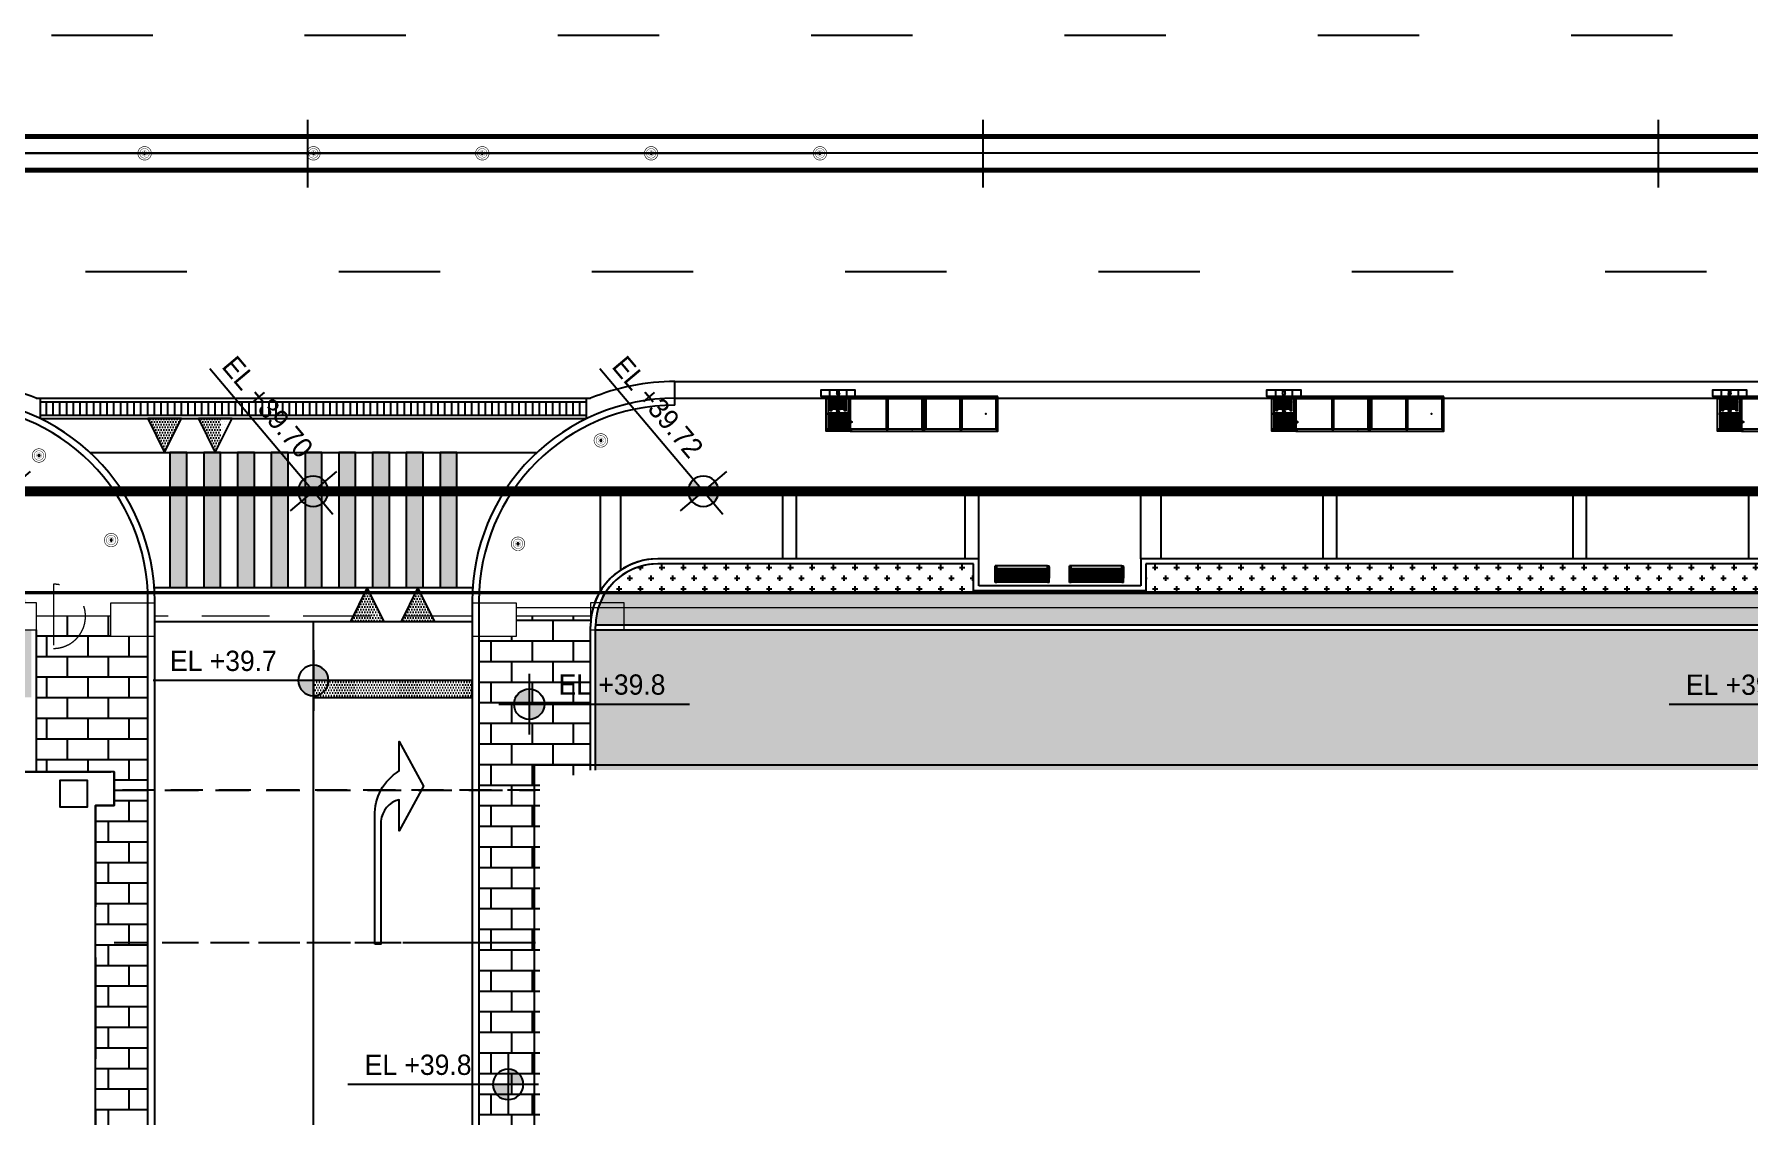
# Model space of a CAD drawing. Header units: millimetres. Extents: x -58335 to 291665, y -66693 to 213307.
# Drawn here: x 76887 to 127654, y 139077 to 171077 of the extents above; entities that cross this region are included whole.
import ezdxf
from ezdxf.xclip import XClip

# ---------------------------------------------------------------- set-up
doc = ezdxf.new("R2010")
doc.units = ezdxf.units.MM
doc.header["$LTSCALE"] = 1000
doc.header["$XCLIPFRAME"] = 0
for name, pattern in [('X-SITE$0$ACAD_ISO03W100', [30, 12, -18]), ('X-SITE$0$H1', [1.5, 1, -0.5]), ('X-SITE$0$HID', [2.8, 1.8, -1]), ('X-SITE$0$HIDDEN', [0.375, 0.25, -0.125]), ('X-SITE$0$HIDDEN2', [4.75, 3.17, -1.58]), ('X-SITE$0$PHANTOM2', [1.25, 0.625, -0.125, 0.125, -0.125, 0.125, -0.125])]:
    doc.linetypes.add(name, pattern=pattern)
for name, color, linetype in [('X-SITE$0$----+0볼라드(신설)', 1, 'Continuous'), ('X-SITE$0$----+0중앙분리대(신설)', 1, 'Continuous'), ('X-SITE$0$-MY-계획선', 253, 'Continuous'), ('X-SITE$0$-MY-녹지', 254, 'Continuous'), ('X-SITE$0$-MY-녹지-건축한계선', 253, 'Continuous'), ('X-SITE$0$-MY-보조선', 253, 'Continuous'), ('X-SITE$0$-MY-시설선', 254, 'Continuous'), ('X-SITE$0$-MY-시설선 wood', 254, 'Continuous'), ('X-SITE$0$-MY-포장Hatch', 254, 'Continuous'), ('X-SITE$0$-MY-포장선', 254, 'Continuous'), ('X-SITE$0$-경계휀스', 5, 'Continuous'), ('X-SITE$0$-보도선', 7, 'Continuous'), ('X-SITE$0$A-BOUNDARY(PLAN)', 2, 'X-SITE$0$PHANTOM2'), ('X-SITE$0$A-ELE-8', 8, 'Continuous'), ('X-SITE$0$A-FUR', 252, 'X-SITE$0$H1'), ('X-SITE$0$A-HAT', 252, 'Continuous'), ('X-SITE$0$A-PARK', 8, 'Continuous'), ('X-SITE$0$A-ROAD', 6, 'Continuous'), ('X-SITE$0$A-ROAD-MARK', 253, 'Continuous'), ('X-SITE$0$A-SYM-LEVEL', 7, 'Continuous'), ('X-SITE$0$A-TEXT-NOTE', 7, 'Continuous'), ('X-SITE$0$A-전기충전기', 1, 'Continuous'), ('X-SITE$0$BOUNDARY_추후 증축', 7, 'X-SITE$0$H1'), ('X-SITE$0$도로중심선', 9, 'Continuous'), ('X-SITE$0$도로체인', 9, 'Continuous'), ('X-SITE$0$식물재배화분', 253, 'Continuous'), ('X-SITE$0$차선계획', 7, 'Continuous')]:
    doc.layers.add(name, color=color, linetype=linetype)
doc.layers.add('X-SITE$0$-변경 블럭 외곽-', color=252, linetype='Continuous', lineweight=0)
doc.layers.add('X-SITE$0$NOPLOT', color=193, linetype='Continuous', plot=False)
doc.layers.add('X-SITE$0$건축한계선(3m)', color=193, linetype='Continuous', plot=False)
doc.styles.add('X-SITE$0$Gtx', font='')
doc.styles.get('X-SITE$0$Gtx').set_extended_font_data('Dotum')
doc.linetypes.add('X-SITE$0$FENCELINE1', pattern='A,6.35,-2.54,[133,ltypeshp.shx,S=2.54,R=0,X=-2.54,Y=0],-2.54,25.4', length=36.83)
pattern_1 = [(0, (-13126707.96, 452592), (0, 609.6), []), (90, (-13126707.96, 452592), (-609.6, 609.6), [609.6, -609.6])]
pattern_2 = [(0, (-13125707.96, 452442), (0, 609.6), []), (90, (-13125707.96, 452442), (-609.6, 609.6), [609.6, -609.6])]
pattern_3 = [(0, (-29382.5, 14650.24), (317.5, 317.5), [158.75, -476.25]), (90, (-29303.13, 14570.87), (-317.5, 317.5), [158.75, -476.25])]
pattern_4 = [(0, (-13125457.96, 452592), (0, 609.6), []), (90, (-13125457.96, 452592), (-609.6, 609.6), [609.6, -609.6])]
pattern_5 = [(0, (-498553.57, -148605.02), (39.6875, 79.375), [0, -79.375])]

# ---------------------------------------------------------------- blocks, each defined once
blk = doc.blocks.new('X-SITE$0$JMP-001')
at = {"layer": 'X-SITE$0$-MY-시설선'}
for p, q in [((-750, 493), (-800, 493)), ((-800, 493), (-800, -7)), ((-750, 383), (-800, 383)), ((-750, 493), (-750, -7)), ((800, 493), (750, 493)), ((750, 493), (750, -7)), ((800, 383), (750, 383)), ((800, 493), (800, -7)), ((-750, -7), (-800, -7)), ((750, -7), (800, -7))]:
    blk.add_line(p, q, dxfattribs=at)
at = {"layer": 'X-SITE$0$-MY-시설선 wood'}
for p, q in [((750, 480), (-750, 480)), ((750, 444), (-750, 444)), ((750, 429), (-750, 429)), ((750, 427), (-750, 427)), ((750, 417), (-750, 417)), ((750, 416), (-750, 416)), ((750, 405), (-750, 405)), ((750, 404), (-750, 404)), ((750, 394), (-750, 394)), ((750, 357), (-750, 357)), ((750, 353), (-750, 353)), ((750, 313), (-750, 313)), ((750, 308), (-750, 308)), ((750, 268), (-750, 268)), ((750, 264), (-750, 264)), ((750, 224), (-750, 224)), ((750, 220), (-750, 220)), ((750, 179), (-750, 179)), ((750, 175), (-750, 175)), ((750, 135), (-750, 135)), ((750, 131), (-750, 131)), ((750, 90), (-750, 90)), ((750, 86), (-750, 86)), ((750, 0), (-750, 0))]:
    blk.add_line(p, q, dxfattribs=at)
for points in [[(-800, 364), (-750, 364), (-750, 23), (-800, 23)], [(800, 364), (750, 364), (750, 23), (800, 23)]]:
    blk.add_lwpolyline(points, close=True, dxfattribs=at)
blk = doc.blocks.new('X-SITE$0$240910_L-1F')
at = {"layer": 'X-SITE$0$-MY-녹지'}
h = blk.add_hatch(dxfattribs=at)
h.set_pattern_fill('CROSS', color=256, scale=50, style=2)
h.set_pattern_definition(pattern_3)
edge = h.paths.add_edge_path()
edge.add_line((18171, 114605), (18171, 166105))
edge.add_line((18171, 166105), (47421, 166105))
edge.add_line((47421, 166105), (47421, 168105))
edge.add_line((47421, 168105), (46571, 168105))
edge.add_line((46571, 168105), (46571, 168905))
edge.add_line((46571, 168905), (47284, 168905))
edge.add_arc((45571, 168205), 1850, 22.2338, 32.7206)
edge.add_line((47128, 169205), (6314, 169205))
edge.add_line((6314, 169205), (1000, 163892))
edge.add_line((1000, 163892), (1000, -788))
edge.add_line((1000, -788), (6314, -6102))
edge.add_line((6314, -6102), (95101, -6102))
edge.add_line((95101, -6102), (95316, -5952))
edge.add_line((95316, -5952), (98071, -5952))
edge.add_line((98071, -5952), (98071, -5402))
edge.add_line((98071, -5402), (96971, -5402))
edge.add_line((96971, -5402), (96971, -4402))
edge.add_line((96971, -4402), (98071, -4402))
edge.add_line((98071, -4402), (98071, 31055))
edge.add_arc((96271, 31055), 1800, 360, 450)
edge.add_line((96271, 32855), (91071, 32855))
edge.add_arc((91071, 31055), 1800, 90, 180)
edge.add_line((89271, 31055), (89271, 30055))
edge.add_line((89271, 30055), (96471, 30055))
edge.add_line((96471, 30055), (96471, -3545))
edge.add_line((96471, -3545), (8071, -3545))
edge.add_line((8071, -3545), (8071, -795))
edge.add_line((8071, -795), (2871, -795))
edge.add_line((2871, -795), (2871, 103855))
edge.add_line((2871, 103855), (49071, 103855))
edge.add_arc((49071, 105655), 1800, 270, 360)
edge.add_line((50871, 105655), (50871, 114605))
edge.add_line((50871, 114605), (18171, 114605))
h = blk.add_hatch(dxfattribs=at)
h.set_pattern_fill('CROSS', color=256, scale=50, style=2)
h.set_pattern_definition(pattern_3)
edge = h.paths.add_edge_path()
edge.add_line((18171, 114605), (18171, 166105))
edge.add_line((18171, 166105), (47421, 166105))
edge.add_line((47421, 166105), (47421, 168105))
edge.add_line((47421, 168105), (46571, 168105))
edge.add_line((46571, 168105), (46571, 168905))
edge.add_line((46571, 168905), (47284, 168905))
edge.add_arc((45571, 168205), 1850, 22.2338, 32.7206)
edge.add_line((47128, 169205), (6314, 169205))
edge.add_line((6314, 169205), (1000, 163892))
edge.add_line((1000, 163892), (1000, -788))
edge.add_line((1000, -788), (6314, -6102))
edge.add_line((6314, -6102), (95101, -6102))
edge.add_line((95101, -6102), (95316, -5952))
edge.add_line((95316, -5952), (98071, -5952))
edge.add_line((98071, -5952), (98071, -5402))
edge.add_line((98071, -5402), (96971, -5402))
edge.add_line((96971, -5402), (96971, -4402))
edge.add_line((96971, -4402), (98071, -4402))
edge.add_line((98071, -4402), (98071, 31055))
edge.add_arc((96271, 31055), 1800, 360, 450)
edge.add_line((96271, 32855), (91071, 32855))
edge.add_arc((91071, 31055), 1800, 90, 180)
edge.add_line((89271, 31055), (89271, 30055))
edge.add_line((89271, 30055), (96471, 30055))
edge.add_line((96471, 30055), (96471, -3545))
edge.add_line((96471, -3545), (8071, -3545))
edge.add_line((8071, -3545), (8071, -795))
edge.add_line((8071, -795), (2871, -795))
edge.add_line((2871, -795), (2871, 103855))
edge.add_line((2871, 103855), (49071, 103855))
edge.add_arc((49071, 105655), 1800, 270, 360)
edge.add_line((50871, 105655), (50871, 114605))
edge.add_line((50871, 114605), (18171, 114605))
h = blk.add_hatch(dxfattribs=at)
h.set_pattern_fill('CROSS', color=256, scale=50, style=2)
h.set_pattern_definition(pattern_3)
edge = h.paths.add_edge_path()
edge.add_arc((65971, 168205), 1850, 147.2795, 178.4525)
edge.add_line((64122, 168255), (153371, 168255))
edge.add_line((153371, 168255), (153371, 125655))
edge.add_line((153371, 125655), (167000, 125655))
edge.add_line((167000, 125655), (167000, 169179))
edge.add_line((167000, 169179), (166974, 169205))
edge.add_line((166974, 169205), (64415, 169205))
h = blk.add_hatch(dxfattribs=at)
h.set_pattern_fill('CROSS', color=256, scale=50, style=2)
h.set_pattern_definition(pattern_3)
edge = h.paths.add_edge_path()
edge.add_arc((65971, 168205), 1850, 147.2795, 157.7662)
edge.add_line((64259, 168905), (64971, 168905))
edge.add_line((64971, 168905), (64971, 168255))
edge.add_line((64971, 168255), (153371, 168255))
edge.add_line((153371, 168255), (153371, 125655))
edge.add_line((153371, 125655), (167000, 125655))
edge.add_line((167000, 125655), (167000, 169179))
edge.add_line((167000, 169179), (166974, 169205))
edge.add_line((166974, 169205), (64415, 169205))
at = {"layer": 'X-SITE$0$-MY-녹지-건축한계선'}
h = blk.add_hatch(dxfattribs=at)
h.set_pattern_fill('CROSS', color=256, scale=50, style=2)
h.set_pattern_definition(pattern_3)
edge = h.paths.add_edge_path()
edge.add_arc((65971, 168205), 1850, 90.202, 147.2801)
edge.add_line((64415, 169205), (75321, 169205))
edge.add_line((75321, 169205), (75321, 170055))
edge.add_line((75321, 170055), (65965, 170055))
h = blk.add_hatch(dxfattribs=at)
h.set_pattern_fill('CROSS', color=256, scale=50, style=2)
h.set_pattern_definition(pattern_3)
edge = h.paths.add_edge_path()
edge.add_arc((65971, 168205), 1850, 90.202, 147.2801)
edge.add_line((64415, 169205), (75321, 169205))
edge.add_line((75321, 169205), (75321, 170055))
edge.add_line((75321, 170055), (65965, 170055))
h = blk.add_hatch(dxfattribs=at)
h.set_pattern_fill('CROSS', color=256, scale=50, style=2)
h.set_pattern_definition(pattern_3)
h.paths.add_polyline_path([(80421, 170055), (80421, 169205), (98721, 169205), (98721, 170055)])
h = blk.add_hatch(dxfattribs=at)
h.set_pattern_fill('CROSS', color=256, scale=50, style=2)
h.set_pattern_definition(pattern_3)
h.paths.add_polyline_path([(80421, 170055), (80421, 169205), (98721, 169205), (98721, 170055)])
h = blk.add_hatch(dxfattribs=at)
h.set_pattern_fill('CROSS', color=256, scale=50, style=2)
h.set_pattern_definition(pattern_3)
h.paths.add_polyline_path([(80421, 169255), (75321, 169255), (75321, 169205), (80421, 169205)])
h = blk.add_hatch(dxfattribs=at)
h.set_pattern_fill('CROSS', color=256, scale=50, style=2)
h.set_pattern_definition(pattern_3)
h.paths.add_polyline_path([(80421, 169255), (75321, 169255), (75321, 169205), (80421, 169205)])
at = {"layer": 'X-SITE$0$-MY-포장Hatch'}
h = blk.add_hatch(dxfattribs=at)
h.set_pattern_fill('AR-B816', color=256, scale=3)
h.set_pattern_definition(pattern_4)
h.paths.add_polyline_path([(50871, 167905), (49771, 167905), (49771, 168505), (47571, 168505), (47571, 163905), (49871, 163905), (49871, 162955), (49321, 162955), (49321, 115555), (49871, 115555), (49871, 114755), (50871, 114755)])
h = blk.add_hatch(dxfattribs=at)
h.set_pattern_fill('AR-B816', color=256, scale=3)
h.set_pattern_definition(pattern_4)
h.paths.add_polyline_path([(50871, 167905), (49771, 167905), (49771, 168505), (47571, 168505), (47571, 163905), (49871, 163905), (49871, 162955), (49321, 162955), (49321, 115555), (49871, 115555), (49871, 114755), (50871, 114755)])
h = blk.add_hatch(dxfattribs=at)
h.set_pattern_fill('AR-B816', color=256, scale=3)
h.set_pattern_definition(pattern_2)
edge = h.paths.add_edge_path()
edge.add_line((61771, 167905), (60671, 167905))
edge.add_line((60671, 167905), (60671, 114655))
edge.add_arc((62471, 114655), 1800, 180, 270)
edge.add_line((62471, 112855), (62471, 117605))
edge.add_line((62471, 117605), (62071, 117605))
edge.add_line((62071, 117605), (62071, 119105))
edge.add_line((62071, 119105), (62471, 119105))
edge.add_line((62471, 119105), (62471, 121605))
edge.add_line((62471, 121605), (62071, 121605))
edge.add_line((62071, 121605), (62071, 122505))
edge.add_line((62071, 122505), (62471, 122505))
edge.add_line((62471, 122505), (62471, 163805))
edge.add_line((62471, 163805), (63971, 163805))
edge.add_line((63971, 163805), (63971, 168505))
edge.add_line((63971, 168505), (61771, 168505))
edge.add_line((61771, 168505), (61771, 167905))
h = blk.add_hatch(dxfattribs=at)
h.set_pattern_fill('AR-B816', color=256, scale=3)
h.set_pattern_definition(pattern_2)
edge = h.paths.add_edge_path()
edge.add_line((61771, 167905), (60671, 167905))
edge.add_line((60671, 167905), (60671, 114655))
edge.add_arc((62471, 114655), 1800, 180, 270)
edge.add_line((62471, 112855), (62471, 117605))
edge.add_line((62471, 117605), (62071, 117605))
edge.add_line((62071, 117605), (62071, 119105))
edge.add_line((62071, 119105), (62471, 119105))
edge.add_line((62471, 119105), (62471, 121605))
edge.add_line((62471, 121605), (62071, 121605))
edge.add_line((62071, 121605), (62071, 122505))
edge.add_line((62071, 122505), (62471, 122505))
edge.add_line((62471, 122505), (62471, 163805))
edge.add_line((62471, 163805), (63971, 163805))
edge.add_line((63971, 163805), (63971, 168505))
edge.add_line((63971, 168505), (61771, 168505))
edge.add_line((61771, 168505), (61771, 167905))
h = blk.add_hatch(dxfattribs=at)
h.set_pattern_fill('AR-B816', color=256, scale=3)
h.set_pattern_definition(pattern_1)
h.paths.add_polyline_path([(64121, 168105), (64121, 163955), (148271, 163955), (148271, 121555), (153221, 121555), (153221, 168105)])
h = blk.add_hatch(dxfattribs=at)
h.set_pattern_fill('AR-B816', color=256, scale=3)
h.set_pattern_definition(pattern_1)
h.paths.add_polyline_path([(64121, 168105), (64121, 163955), (148271, 163955), (148271, 121555), (153221, 121555), (153221, 168105)])
at = {"layer": 'X-SITE$0$-MY-계획선'}
for p, q in [((75471, 170205), (65964, 170205)), ((75471, 170205), (65964, 170205)), ((75471, 169405), (75471, 170205)), ((75471, 169405), (75471, 170205)), ((98871, 170205), (80271, 170205)), ((80271, 170205), (80271, 169405)), ((98871, 170205), (80271, 170205)), ((80271, 170205), (80271, 169405)), ((80271, 169405), (75471, 169405)), ((80271, 169405), (75471, 169405)), ((47571, 163905), (47571, 168105)), ((47571, 163905), (47571, 168105)), ((63971, 163955), (63971, 168205)), ((63971, 163955), (63971, 168105))]:
    blk.add_line(p, q, dxfattribs=at)
for points in [[(64121, 168105), (153221, 168105), (153221, 121555)], [(64971, 168105), (153221, 168105), (153221, 121555)]]:
    blk.add_lwpolyline(points, dxfattribs=at)
for end in [180, 159.5122]:
    blk.add_arc((65971, 168205), 2000, 90, end, dxfattribs=at)
at = {"layer": 'X-SITE$0$-MY-보조선'}
for p, q in [((75321, 170055), (65965, 170055)), ((75321, 170055), (65965, 170055)), ((75321, 169255), (75321, 170055)), ((75321, 169255), (75321, 170055)), ((98721, 170055), (80421, 170055)), ((80421, 170055), (80421, 169255)), ((98721, 170055), (80421, 170055)), ((80421, 170055), (80421, 169255)), ((80421, 169255), (75321, 169255)), ((80421, 169255), (75321, 169255)), ((64121, 163955), (64121, 168205)), ((64121, 163955), (64121, 168105))]:
    blk.add_line(p, q, dxfattribs=at)
for points in [[(64122, 168255), (153371, 168255), (153371, 121555)], [(64971, 168255), (153371, 168255), (153371, 121555)]]:
    blk.add_lwpolyline(points, dxfattribs=at)
for end in [180, 157.7662]:
    blk.add_arc((65971, 168205), 1850, 90, end, dxfattribs=at)
at = {"layer": 'X-SITE$0$-MY-포장선'}
for points in [[(64271, 169259), (64271, 172205)], [(64271, 169259), (64271, 172205)], [(64871, 169876), (64871, 172205)], [(64871, 169876), (64871, 172205)], [(69671, 170205), (69671, 172205)], [(69671, 170205), (69671, 172205)], [(70071, 170205), (70071, 172205)], [(70071, 170205), (70071, 172205)], [(75071, 170205), (75071, 172205)], [(75071, 170205), (75071, 172205)], [(75471, 170205), (75471, 172205)], [(75471, 170205), (75471, 172205)], [(80271, 170205), (80271, 172205)], [(80271, 170205), (80271, 172205)], [(80871, 170205), (80871, 172205)], [(80871, 170205), (80871, 172205)], [(85671, 170205), (85671, 172205)], [(85671, 170205), (85671, 172205)], [(86071, 170205), (86071, 172205)], [(86071, 170205), (86071, 172205)], [(93071, 170205), (93071, 172205)], [(93071, 170205), (93071, 172205)], [(93471, 170205), (93471, 172205)], [(93471, 170205), (93471, 172205)], [(98271, 170205), (98271, 172205)], [(98271, 170205), (98271, 172205)]]:
    blk.add_lwpolyline(points, dxfattribs=at)
at = {"layer": 'X-SITE$0$-경계휀스', "linetype": 'X-SITE$0$HID', "lineweight": 0}
blk.add_lwpolyline([(48071, 169455), (48071, 167555, 1)], format="xyb", close=True, dxfattribs=at)
at = {"layer": 'X-SITE$0$-경계휀스', "linetype": 'X-SITE$0$HIDDEN', "lineweight": 0, "ltscale": 8, "elevation": 0}
for points in [[(47571, 168905), (46571, 168905), (46571, 168105), (47571, 168105)], [(47571, 168905), (46571, 168905), (46571, 168105), (47571, 168105)], [(49771, 168905), (51071, 168905), (51071, 167905), (49771, 167905)], [(49771, 168905), (51071, 168905), (51071, 167905), (49771, 167905)]]:
    blk.add_lwpolyline(points, close=True, dxfattribs=at)
at = {"layer": 'X-SITE$0$-경계휀스', "linetype": 'X-SITE$0$HIDDEN', "lineweight": 0, "ltscale": 8}
for points in [[(60471, 168905), (61771, 168905), (61771, 167905), (60471, 167905)], [(60471, 168905), (61771, 168905), (61771, 167905), (60471, 167905)], [(64971, 168905), (63971, 168905), (63971, 168105), (64971, 168105)]]:
    blk.add_lwpolyline(points, close=True, dxfattribs=at)
at = {"layer": 'X-SITE$0$-경계휀스', "linetype": 'X-SITE$0$FENCELINE1', "lineweight": 0, "ltscale": 0.1}
for points in [[(153221, 127755), (166050, 127755), (166050, 168755), (61771, 168755)], [(153221, 127755), (166050, 127755), (166050, 168755), (64971, 168755)], [(49771, 168505), (47571, 168505)], [(49771, 168505), (47571, 168505)], [(63971, 168505), (61771, 168505)]]:
    blk.add_lwpolyline(points, dxfattribs=at)
at = {"layer": 'X-SITE$0$-경계휀스', "linetype": 'X-SITE$0$HIDDEN', "lineweight": 0, "ltscale": 8}
blk.add_lwpolyline([(60471, 168505), (51071, 168505)], dxfattribs=at)
blk.add_lwpolyline([(60471, 168505), (51071, 168505)], dxfattribs=at)
at = {"layer": 'X-SITE$0$A-ELE-8', "elevation": 0}
blk.add_lwpolyline([(49871, 114605), (49871, 115605), (49321, 115605), (49321, 162905), (49871, 162905), (49871, 163905), (19771, 163905), (19771, 162905), (20321, 162905), (20321, 115605), (19771, 115605), (19771, 114605)], close=True, dxfattribs=at)
blk.add_lwpolyline([(49871, 114605), (49871, 115605), (49321, 115605), (49321, 162905), (49871, 162905), (49871, 163905), (19771, 163905), (19771, 162905), (20321, 162905), (20321, 115605), (19771, 115605), (19771, 114605)], close=True, dxfattribs=at)
at = {"layer": 'X-SITE$0$-MY-시설선', "xscale": -1, "rotation": 180}
for p in [(76757, 169994), (76757, 169994), (78957, 169994), (78957, 169994)]:
    blk.add_blockref('X-SITE$0$JMP-001', p, dxfattribs=at)
blk = doc.blocks.new('X-SITE$0$SITE-2')
at = {"layer": 'X-SITE$0$도로중심선', "color": 252}
blk.add_lwpolyline([(184746.349, 192619.877), (184314.067, 192619.877, 0.414208), (184297.067, 192602.877), (184297.067, 192435.57, 0.414218), (184314.067, 192418.57), (184746.349, 192418.57)], format="xyb", dxfattribs=at)
at = {"layer": 'X-SITE$0$도로체인', "color": 252}
for p, q in [((184364.667, 192618.867), (184364.667, 192620.867)), ((184384.667, 192618.868), (184384.667, 192620.868)), ((184404.667, 192618.868), (184404.667, 192620.868))]:
    blk.add_line(p, q, dxfattribs=at)
blk = doc.blocks.new('X-SITE$0$A$C58c92af8')
at = {"layer": 'X-SITE$0$-보도선'}
blk.add_line((385957, 466906), (485736, 466906), dxfattribs=at)
at = {"layer": 'X-SITE$0$-보도선', "color": 252}
blk.add_lwpolyline([(385957, 466906), (485736, 466906, -0.414214), (497736, 454906), (497736, 292099, -0.414214), (485736, 280099), (431757, 280099)], format="xyb", dxfattribs=at)
at = {"layer": 'X-SITE$0$NOPLOT', "color": 251, "lineweight": 0}
blk.add_lwpolyline([(487915, 282849), (494986, 289920), (494986, 457085), (487915, 464156), (324557, 464156), (317486, 457085), (317486, 289920), (324557, 282849)], close=True, dxfattribs=at)
at = {"layer": 'X-SITE$0$차선계획', "color": 252, "linetype": 'X-SITE$0$ACAD_ISO03W100', "ltscale": 0.25, "flags": 128}
for points in [[(303986, 292273), (303986, 455906, -0.441146), (325736, 477656), (488986, 477656)], [(310986, 289773), (310986, 456906, -0.414214), (324736, 470656), (486486, 470656)]]:
    blk.add_lwpolyline(points, format="xyb", dxfattribs=at)
at = {"layer": 'X-SITE$0$차선계획', "color": 252, "const_width": 150}
for points in [[(306986, 289773), (306986, 455906, -0.445456), (325736, 474656), (488986, 474656)], [(307986, 289773), (307986, 455906, -0.447216), (325736, 473656), (488986, 473656)]]:
    blk.add_lwpolyline(points, format="xyb", dxfattribs=at)
at = {"layer": 'X-SITE$0$차선계획', "color": 252}
blk.add_lwpolyline([(385949, 467406), (485986, 467406, -0.414214), (498236, 455156), (498236, 291849, -0.414214), (485986, 279599), (431757, 279599)], format="xyb", dxfattribs=at)
at = {"layer": 'X-SITE$0$A-FUR', "ltscale": 10, "xscale": 1000, "yscale": 1000, "zscale": 1000}
blk.add_blockref('X-SITE$0$SITE-2', (-183989581, -192145721), dxfattribs=at)
blk = doc.blocks.new('X-SITE$0$A$C5A463378')
h = blk.add_hatch()
h.set_pattern_fill('DOTS', color=256, scale=50, style=0)
edge = h.paths.add_edge_path()
edge.add_line((0, 0), (0, 3.803))
edge.add_arc((-1.503, 3.847), 1.503, 358.3376, 418.6595)
edge.add_line((-0.721, 5.131), (-0.721, 6))
edge.add_line((-0.721, 6), (-1.441, 4.68))
edge.add_line((-1.441, 4.68), (-0.721, 3.36))
edge.add_line((-0.721, 3.36), (-0.721, 4.28))
edge.add_arc((-0.894, 3.584), 0.717, 5.0308, 75.9996, ccw=False)
edge.add_line((-0.18, 3.647), (-0.18, 0))
edge.add_line((-0.18, 0), (0, 0))
blk.add_lwpolyline([(0, 0), (0, 3.803, 0.269456), (-0.721, 5.131), (-0.721, 6), (-1.441, 4.68), (-0.721, 3.36), (-0.721, 4.28, -0.319952), (-0.18, 3.647), (-0.18, 0)], format="xyb", close=True)
blk = doc.blocks.new('X-SITE$0$240520-대지 내 차선-1')
h = blk.add_hatch()
h.set_pattern_fill('_USER', color=256, scale=200, angle=90, pattern_type=0)
h.set_pattern_definition([(90, (-498553.57, -148605.02), (-200, 1e-14), [])])
h.paths.add_polyline_path([(-985, 11600), (15185, 11600), (15185, 11200), (-985, 11200)])
h = blk.add_hatch()
h.set_pattern_fill('DOTS', color=256, scale=50)
h.set_pattern_definition(pattern_5)
h.paths.add_polyline_path([(4194, 10100), (4694, 11100), (3694, 11100)])
h.paths.add_polyline_path([(2694, 10100), (3194, 11100), (2194, 11100)])
h = blk.add_hatch()
h.set_pattern_fill('DOTS', color=256, scale=50)
h.set_pattern_definition(pattern_5)
h.paths.add_polyline_path([(9849, 6100), (10349, 6100), (10349, 10100), (9849, 10100)])
h.paths.add_polyline_path([(10849, 6100), (11349, 6100), (11349, 10100), (10849, 10100)])
h.paths.add_polyline_path([(6850, 6100), (7350, 6100), (7350, 10100), (6850, 10100)])
h.paths.add_polyline_path([(7850, 6100), (8350, 6100), (8350, 10100), (7850, 10100)])
h.paths.add_polyline_path([(8850, 6100), (9350, 6100), (9350, 10100), (8850, 10100)])
h.paths.add_polyline_path([(2851, 6100), (3351, 6100), (3351, 10100), (2851, 10100)])
h.paths.add_polyline_path([(3850, 6100), (4350, 6100), (4350, 10100), (3850, 10100)])
h.paths.add_polyline_path([(4850, 6100), (5350, 6100), (5350, 10100), (4850, 10100)])
h.paths.add_polyline_path([(5850, 6100), (6350, 6100), (6350, 10100), (5850, 10100)])
h = blk.add_hatch()
h.set_pattern_fill('DOTS', color=256, scale=50)
h.set_pattern_definition(pattern_5)
h.paths.add_polyline_path([(8694, 6100), (8194, 5100), (9194, 5100)])
h.paths.add_polyline_path([(10194, 6100), (9694, 5100), (10694, 5100)])
h = blk.add_hatch()
h.set_pattern_fill('DOTS', color=256, scale=50)
h.set_pattern_definition(pattern_5)
h.paths.add_polyline_path([(7100, 3350), (7100, 2850), (11800, 2850), (11800, 3350)])
for p, q in [((17806, 11700), (17806, 12200)), ((-1106, 11700), (15306, 11700)), ((-985, 11100), (-985, 11700)), ((15185, 11100), (15185, 11700)), ((-985, 11600), (15185, 11600)), ((-985, 11200), (15185, 11200)), ((-985, 11100), (15185, 11100))]:
    blk.add_line(p, q)
at = {"elevation": 0}
for points in [[(2694, 10100), (3194, 11100), (2194, 11100)], [(4194, 10100), (4694, 11100), (3694, 11100)], [(2851, 6100), (3351, 6100), (3351, 10100), (2851, 10100)], [(3850, 6100), (4350, 6100), (4350, 10100), (3850, 10100)], [(4850, 6100), (5350, 6100), (5350, 10100), (4850, 10100)], [(5850, 6100), (6350, 6100), (6350, 10100), (5850, 10100)], [(6850, 6100), (7350, 6100), (7350, 10100), (6850, 10100)], [(7850, 6100), (8350, 6100), (8350, 10100), (7850, 10100)], [(8850, 6100), (9350, 6100), (9350, 10100), (8850, 10100)], [(9849, 6100), (10349, 6100), (10349, 10100), (9849, 10100)], [(10849, 6100), (11349, 6100), (11349, 10100), (10849, 10100)], [(8694, 6100), (8194, 5100), (9194, 5100)], [(10194, 6100), (9694, 5100), (10694, 5100)], [(7100, 2850), (11800, 2850), (11800, 3350), (7100, 3350)]]:
    blk.add_lwpolyline(points, close=True, dxfattribs=at)
for points in [[(479, 10100), (13721, 10100)], [(2387, 6100), (11813, 6100)], [(2394, 5100), (11794, 5100)], [(7100, -41200), (7100, 5100)]]:
    blk.add_lwpolyline(points, dxfattribs=at)
for centre, start, end in [((-3606, 5700), 67.3802, 90), ((17806, 5700), 90, 112.6198)]:
    blk.add_arc(centre, 6500, start, end)
at = {"xscale": -1000, "yscale": 1000, "zscale": 1000}
blk.add_blockref('X-SITE$0$A$C5A463378', (8918, -4457), dxfattribs=at)
blk = doc.blocks.new('X-SITE$0$A$C46AD736B')
at = {"layer": 'X-SITE$0$----+0볼라드(신설)'}
for points, const_width in [([(-0.69, 1.51, 0.880786), (0.29, -1.64, 1.13535)], 0.146), ([(-0.49, 1.07, 0.880786), (0.2, -1.16, 1.13535)], 0.0972), ([(-0.29, 0.63, 0.880786), (0.12, -0.68, 1.13535)], 0.0486)]:
    blk.add_lwpolyline(points, format="xyb", close=True, dxfattribs=dict(at, const_width=const_width))
blk.add_lwpolyline([(-0.08, 0.18, 0.880786), (0.04, -0.2, 1.13535)], format="xyb", close=True, dxfattribs=at)
blk = doc.blocks.new('X-SITE$0$s3')
at = {"layer": 'X-SITE$0$식물재배화분'}
h = blk.add_hatch(dxfattribs=at)
h.set_pattern_fill('HONEY', color=256, scale=0.1, style=0)
h.set_pattern_definition([(0, (-256.349269, 35.191289), (0.01875, 0.0108253175), [0.0125, -0.025]), (120, (-256.349269, 35.191289), (-0.01874999996, 0.01082531757), [0.0125, -0.025]), (60, (-256.349269, 35.191289), (4e-11, 0.02165063507), [-0.025, 0.0125])])
h.paths.add_polyline_path([(-0.235, 1.137), (-0.235, 0.959), (0.235, 0.959), (0.235, 1.137)])
h = blk.add_hatch(dxfattribs=at)
h.set_pattern_fill('HONEY', color=256, scale=0.1, style=0)
h.set_pattern_definition([(0, (-256.349269, 34.993789), (0.01875, 0.0108253175), [0.0125, -0.025]), (120, (-256.349269, 34.993789), (-0.01874999996, 0.01082531757), [0.0125, -0.025]), (60, (-256.349269, 34.993789), (4e-11, 0.02165063507), [-0.025, 0.0125])])
h.paths.add_polyline_path([(-0.235, 0.939), (-0.235, 0.762), (0.235, 0.762), (0.235, 0.939)])
h = blk.add_hatch(dxfattribs=at)
h.set_pattern_fill('HEX', color=256, scale=0.05, style=0)
h.set_pattern_definition([(0, (-0.93054, 0.26), (-4e-25, 0.01082532), [0.00625, -0.0125]), (120, (-0.93054, 0.26), (-0.009375, -0.00541266), [0.00625, -0.0125]), (60, (-0.92429, 0.26), (-0.009375, 0.00541266), [0.00625, -0.0125])])
h.paths.add_polyline_path([(0.234, 0.261), (0.234, 0.559), (-0.234, 0.559), (-0.234, 0.261)])
at = {"layer": 'X-SITE$0$식물재배화분', "linetype": 'X-SITE$0$HIDDEN', "ltscale": 3}
for p, q in [((-2.605, 1.16), (-2.605, 0.26)), ((-0.356, 0.888), (-0.295, 0.888)), ((-0.355, 1.013), (-0.295, 1.013))]:
    blk.add_line(p, q, dxfattribs=at)
at = {"layer": 'X-SITE$0$식물재배화분'}
for p, q in [((-0.355, 1.16), (-0.415, 1.16)), ((-0.355, 0.26), (-0.355, 1.16)), ((-0.235, 1.137), (0.235, 1.137)), ((-0.235, 0.762), (-0.235, 1.137)), ((0.235, 1.137), (0.235, 0.762)), ((-0.295, 0.71), (-0.295, 0.74)), ((-0.295, 0.71), (-0.295, 0.68)), ((0.235, 0.762), (-0.235, 0.762)), ((0.235, 0.56), (-0.235, 0.56)), ((-0.235, 0.56), (-0.235, 0.26)), ((0.234, 0.559), (-0.234, 0.559)), ((-0.234, 0.559), (-0.234, 0.261)), ((0.234, 0.261), (0.234, 0.559)), ((0.235, 0.26), (0.235, 0.56)), ((-0.415, 0.26), (-0.355, 0.26)), ((-0.235, 0.26), (0.235, 0.26)), ((-0.234, 0.261), (0.234, 0.261))]:
    blk.add_line(p, q, dxfattribs=at)
for points in [[(-4.735, 1.16), (-2.545, 1.16), (-2.545, 1.22), (-4.735, 1.22)], [(-4.735, 1.16), (-4.735, 0.26), (-4.675, 0.26), (-4.675, 1.16)], [(-2.545, 1.16), (-0.355, 1.16), (-0.355, 1.22), (-2.545, 1.22)], [(-0.355, 1.22), (0.355, 1.22), (0.355, 1.16), (-0.355, 1.16)], [(-0.355, 1.16), (-0.355, 0.26), (-0.295, 0.26), (-0.295, 1.16)], [(0.295, 1.16), (0.355, 1.16), (0.355, 0.26), (0.295, 0.26)], [(-0.35, 0.994), (-0.35, 0.977), (-0.28, 0.977), (-0.28, 0.925), (-0.35, 0.925), (-0.35, 0.909), (-0.418, 0.951)], [(-0.295, 0.74), (0.295, 0.74), (0.295, 0.68), (-0.295, 0.68)], [(-0.185, 0.56), (-0.185, 0.606), (-0.235, 0.606), (-0.235, 0.56)], [(0.235, 0.56), (0.235, 0.606), (0.185, 0.606), (0.185, 0.56)], [(-4.735, 0.2), (-2.545, 0.2), (-2.545, 0.26), (-4.735, 0.26)], [(-2.545, 0.2), (-0.355, 0.2), (-0.355, 0.26), (-2.545, 0.26)], [(-0.5, 0.2), (0.5, 0.2), (0.5, 0), (-0.5, 0)], [(0.355, 0.26), (-0.355, 0.26), (-0.355, 0.2), (0.355, 0.2)], [(0.043, 0.107), (0.026, 0.107), (0.026, 0.037), (-0.026, 0.037), (-0.026, 0.107), (-0.043, 0.107), (0, 0.175)]]:
    blk.add_lwpolyline(points, close=True, dxfattribs=at)
at = {"layer": 'X-SITE$0$식물재배화분', "linetype": 'X-SITE$0$HIDDEN', "ltscale": 3}
for points in [[(-3.67, 0.26), (-3.61, 0.26), (-3.61, 1.16), (-3.67, 1.16)], [(-2.545, 1.16), (-2.545, 0.26), (-2.485, 0.26), (-2.485, 1.16)], [(-1.48, 0.26), (-1.42, 0.26), (-1.42, 1.16), (-1.48, 1.16)]]:
    blk.add_lwpolyline(points, close=True, dxfattribs=at)
for points in [[(-0.295, 1.013), (-0.356, 0.888)], [(-0.355, 1.013), (-0.295, 0.888)], [(-0.063, 0.26), (-0.063, 0.2)], [(-0.063, 0.2), (0.062, 0.26)], [(0.062, 0.2), (-0.063, 0.26)], [(0.062, 0.26), (0.062, 0.2)]]:
    blk.add_lwpolyline(points, dxfattribs=at)
at = {"layer": 'X-SITE$0$식물재배화분'}
for points in [[(-0.235, 0.959), (0.235, 0.959)], [(-0.235, 0.939), (0.235, 0.939)], [(-0.035, 0.62), (0.035, 0.62)], [(0, 0.655), (0, 0.585)]]:
    blk.add_lwpolyline(points, dxfattribs=at)
at = {"layer": 'X-SITE$0$식물재배화분', "linetype": 'X-SITE$0$HIDDEN2', "ltscale": 0.2}
for points in [[(-0.25, 0), (-0.25, 0), (-0.25, 0.2)], [(0.25, 0), (0.25, 0), (0.25, 0.2)]]:
    blk.add_lwpolyline(points, dxfattribs=at)
at = {"layer": 'X-SITE$0$식물재배화분'}
for points in [[(-0.234, 0.463), (-0.194, 0.463, -0.414214), (-0.182, 0.45), (-0.182, 0.37, -0.414214), (-0.194, 0.358), (-0.234, 0.358)], [(-0.234, 0.363), (-0.194, 0.363, 0.414214), (-0.187, 0.37), (-0.187, 0.45, 0.414214), (-0.194, 0.458), (-0.234, 0.458)], [(0.234, 0.463), (0.194, 0.463, 0.414214), (0.181, 0.45), (0.181, 0.37, 0.414214), (0.194, 0.358), (0.234, 0.358)], [(0.234, 0.363), (0.194, 0.363, -0.414214), (0.186, 0.37), (0.186, 0.45, -0.414214), (0.194, 0.458), (0.234, 0.458)]]:
    blk.add_lwpolyline(points, format="xyb", dxfattribs=at)
for centre, radius in [((0, 0.62), 0.035), ((0, 0.62), 0.03), ((-0.232, 0.46), 0.0025), ((-0.232, 0.36), 0.0025), ((0.231, 0.46), 0.0025), ((0.231, 0.36), 0.0025)]:
    blk.add_circle(centre, radius, dxfattribs=at)
at = {"layer": 'X-SITE$0$식물재배화분', "linetype": 'X-SITE$0$HIDDEN', "ltscale": 3}
for p in [(-2.19, 1.22), (-4.375, 0.71), (-2.19, 0.2)]:
    blk.add_point(p, dxfattribs=at)
blk = doc.blocks.new('X-SITE$0$A$C2afb0e87')
at = {"layer": 'X-SITE$0$식물재배화분', "lineweight": 0, "xscale": 1000, "yscale": 1000, "zscale": 1000, "rotation": 180.0000074438389}
for p in [(66235, 3000), (79435, 3000), (92635, 3000)]:
    blk.add_blockref('X-SITE$0$s3', p, dxfattribs=at)
blk = doc.blocks.new('X-SITE$0$sym_level')
at = {"layer": 'X-SITE$0$A-SYM-LEVEL'}
h = blk.add_hatch(color=256, dxfattribs=at)
h.paths.add_polyline_path([(0, 450, 0.414214), (-450, 0), (0, 0)])
h.paths.add_polyline_path([(450, 0), (0, 0), (0, -450, 0.414214)])
blk.add_line((0, 900), (0, -900), dxfattribs=at)
blk.add_circle((0, 0), 450, dxfattribs=at)

msp = doc.modelspace()

# ---------------------------------------------------------------- linework, layer by layer
at = {"layer": 'X-SITE$0$----+0중앙분리대(신설)', "elevation": 0, "flags": 128}
msp.add_lwpolyline([(70153.4, 167555), (100153.4, 167545.3)], dxfattribs=at)
at = {"layer": 'X-SITE$0$-변경 블럭 외곽-', "color": 8, "lineweight": 0, "elevation": 0}
msp.add_lwpolyline([(204882.5, 150483.9), (197811.4, 157555), (34453.6, 157555), (27382.5, 150484), (27382.5, -16680.8), (34453.6, -23751.8), (197811.4, -23751.8), (204882.5, -16680.8), (204882.5, 150483.9)], dxfattribs=at)
at = {"layer": 'X-SITE$0$A-BOUNDARY(PLAN)', "color": 2, "ltscale": 5, "const_width": 300, "elevation": 0}
msp.add_lwpolyline([(204882.5, 150483.9), (197811.4, 157555), (34453.6, 157555), (27382.5, 150484), (27382.5, -16680.8), (34453.6, -23751.8), (197811.4, -23751.8), (204882.5, -16680.8), (204882.5, 150483.9)], dxfattribs=at)
at = {"layer": 'X-SITE$0$A-BOUNDARY(PLAN)', "color": 2, "ltscale": 5, "const_width": 100, "elevation": 0}
msp.add_lwpolyline([(196568.8, 154555), (35696.2, 154555), (30382.5, 149241.3), (30382.5, -15438.1), (35696.2, -20751.8), (196568.8, -20751.8), (201882.5, -15438.1), (201882.5, 149241.3)], close=True, dxfattribs=at)
at = {"layer": 'X-SITE$0$A-ELE-8', "linetype": 'X-SITE$0$H1', "elevation": 0}
for points in [[(79253.6, 148705), (91730.8, 148705)], [(79253.6, 144205), (91730.8, 144205)]]:
    msp.add_lwpolyline(points, dxfattribs=at)
at = {"layer": 'X-SITE$0$A-HAT'}
msp.add_line((95853.6, 160105), (95853.6, 160305), dxfattribs=at)
at = {"layer": 'X-SITE$0$A-HAT', "elevation": 0}
for points in [[(80253.6, 154305, 0.4142136), (74453.6, 160105)], [(95853.6, 160105, 0.4141981), (90053.6, 154305.3, 0.4141981)], [(32253.6, 89205), (78453.6, 89205, 0.4142136), (80253.6, 91005), (80253.6, 154305)], [(90053.6, 154305.3), (90053.6, 99915, 0.4142136), (91853.6, 98115)]]:
    msp.add_lwpolyline(points, format="xyb", dxfattribs=at)
at = {"layer": 'X-SITE$0$A-PARK'}
msp.add_lwpolyline([(78453.6, 148205), (77653.6, 148205), (77653.6, 149005), (78453.6, 149005)], close=True, dxfattribs=at)
at = {"layer": 'X-SITE$0$A-ROAD', "elevation": 0}
for points in [[(121653.6, -26501.8, 0.4142136), (127653.6, -20501.8), (127653.6, 16405, 0.4142136), (125653.6, 18405), (120453.6, 18405, 0.4142136), (118453.6, 16405), (118453.6, 15205), (125653.6, 15205), (125653.6, -17995), (37653.6, -17995), (37653.6, -15245), (32453.6, -15245), (32453.6, 89005), (78453.6, 89005, 0.4142136), (80453.6, 91005), (80453.6, 154305, 0.4142136), (74453.6, 160305)], [(95853.6, 160305, 0.4142136), (89853.6, 154305), (89853.6, 99915, 0.4142136), (91853.6, 97915)]]:
    msp.add_lwpolyline(points, format="xyb", dxfattribs=at)
at = {"layer": 'X-SITE$0$A-SYM-LEVEL'}
for p, q in [((85728.4, 156867.4), (82087.8, 161178.3)), ((97279.3, 156867.4), (93638.7, 161178.3)), ((86053.5, 151955.1), (80411, 151955.1)), ((90643.9, 151254), (96286.3, 151254)), ((130940.6, 151248.7), (125298.1, 151248.7)), ((91818.3, 140002.2), (86175.8, 140002.2))]:
    msp.add_line(p, q, dxfattribs=at)
at = {"layer": 'X-SITE$0$BOUNDARY_추후 증축', "ltscale": 3, "elevation": 0}
msp.add_lwpolyline([(79253.6, 100955), (79253.6, 99955), (49153.6, 99955), (49153.6, 100955), (49703.6, 100955), (49703.6, 148255), (49153.6, 148255), (49153.6, 149255), (79253.6, 149255), (79253.6, 148255), (78703.6, 148255), (78703.6, 100955)], close=True, dxfattribs=at)
at = {"layer": 'X-SITE$0$NOPLOT'}
msp.add_lwpolyline([(174178, 106743.3, 0.0027012), (173847.4, 103015), (177053.6, 103015), (177053.6, 94415), (173239.2, 94415, 0.0026992), (173042, 90680), (181753.6, 90680), (181753.6, 28305), (144153.6, 28305), (144153.6, 76505), (135603.6, 76505), (135603.6, 34455), (49503.6, 34455), (49503.6, 77155), (91703.6, 77155), (91703.6, 149455), (177803.6, 149455), (177803.6, 106755), (174179.2, 106755)], format="xyb", dxfattribs=at)
msp.add_lwpolyline([(77653.6, 149005), (78453.6, 149005), (78453.6, 148205), (77653.6, 148205)], close=True, dxfattribs=at)
at = {"layer": 'X-SITE$0$NOPLOT', "linetype": 'X-SITE$0$HIDDEN2', "ltscale": 0.3, "elevation": 0}
for points in [[(91853.6, 148705), (79253.6, 148705)], [(79253.6, 144205), (91730.8, 144205)]]:
    msp.add_lwpolyline(points, dxfattribs=at)
at = {"layer": 'X-SITE$0$건축한계선(3m)', "linetype": 'X-SITE$0$HID', "lineweight": 0, "elevation": 0}
msp.add_lwpolyline([(196568.8, 154555), (35696.2, 154555), (30382.5, 149241.3), (30382.5, -15438.1), (35696.2, -20751.8)], dxfattribs=at)

# ---------------------------------------------------------------- block references
msp.add_blockref('X-SITE$0$240910_L-1F', (29382.5, -14650.2))
at = {"layer": 'X-SITE$0$----+0볼라드(신설)', "xscale": 120.4097901352008, "yscale": 120.4097901352008, "zscale": 120.4097901352008}
for p in [(80153.4, 167555), (85153.4, 167555), (90153.4, 167555), (95153.4, 167555), (100153.4, 167555), (93663.9, 159059.5), (77025.8, 158613.2), (79163.2, 156110.9), (91209.7, 156001.4)]:
    msp.add_blockref('X-SITE$0$A$C46AD736B', p, dxfattribs=at)
at = {"layer": 'X-SITE$0$A-ROAD-MARK'}
msp.add_blockref('X-SITE$0$240520-대지 내 차선-1', (78053.6, 148605), dxfattribs=at)
at = {"layer": 'X-SITE$0$A-SYM-LEVEL', "xscale": -1, "rotation": 310.1807341246222}
for p in [(76080.6, 157555), (85147.7, 157555), (96698.6, 157555)]:
    msp.add_blockref('X-SITE$0$sym_level', p, dxfattribs=at)
at = {"layer": 'X-SITE$0$A-SYM-LEVEL', "xscale": -1}
for p in [(85153.5, 151955.1), (90918.3, 140002.2)]:
    msp.add_blockref('X-SITE$0$sym_level', p, dxfattribs=at)
at = {"layer": 'X-SITE$0$A-SYM-LEVEL'}
msp.add_blockref('X-SITE$0$sym_level', (91543.9, 151254), dxfattribs=at)
at = {"layer": 'X-SITE$0$A-전기충전기'}
ref = msp.add_blockref('X-SITE$0$A$C58c92af8', (-290103.4, -306600.6), dxfattribs=at)
XClip(ref).set_block_clipping_path([(231768.3252820689, 239907.43377654), (581768.3252820689, 519907.4337765401)])
at = {"layer": 'X-SITE$0$식물재배화분'}
msp.add_blockref('X-SITE$0$A$C2afb0e87', (34453.6, 157555), dxfattribs=at)

# ---------------------------------------------------------------- texts
at = {"layer": 'X-SITE$0$A-TEXT-NOTE', "color": 1, "style": 'X-SITE$0$Gtx'}
for s, p in [('EL +39.70', (82410.7, 161232.1)), ('EL +39.72', (93961.6, 161232))]:
    msp.add_text(s, height=600, rotation=310.18073, dxfattribs=at).set_placement(p)
for s, p in [('EL +39.7', (80905.2, 152236.4)), ('EL +39.8', (92412.7, 151535.4)), ('EL +39.8', (125792.4, 151530)), ('EL +39.8', (86670, 140283.6))]:
    msp.add_text(s, height=600, dxfattribs=at).set_placement(p)

doc.saveas('drawing.dxf')
